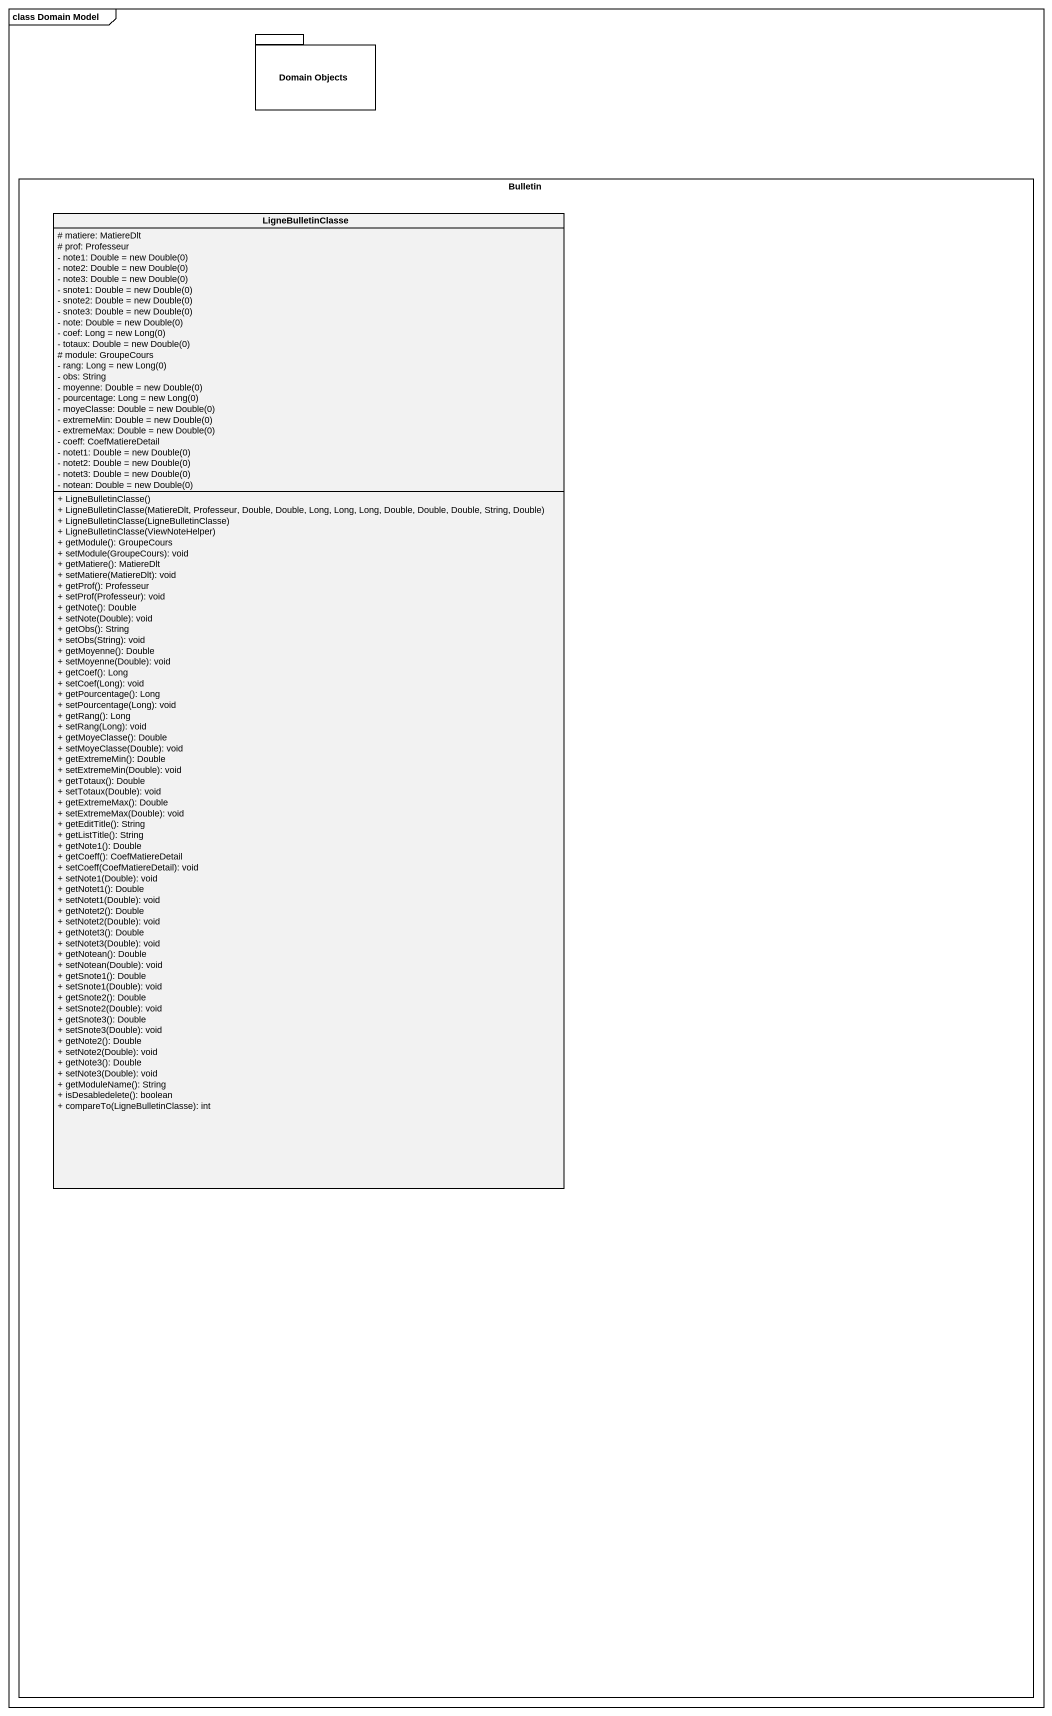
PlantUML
@startuml
mainframe class Domain Model
hide circle
hide empty members
skinparam classAttributeIconSize 0
package "Domain Objects" as Domain_Objects {
}
rectangle Bulletin {
  class LigneBulletinClasse {
    # matiere: MatiereDlt
    # prof: Professeur
    {field} - note1: Double = new Double(0)
    {field} - note2: Double = new Double(0)
    {field} - note3: Double = new Double(0)
    {field} - snote1: Double = new Double(0)
    {field} - snote2: Double = new Double(0)
    {field} - snote3: Double = new Double(0)
    {field} - note: Double = new Double(0)
    {field} - coef: Long = new Long(0)
    {field} - totaux: Double = new Double(0)
    # module: GroupeCours
    {field} - rang: Long = new Long(0)
    - obs: String
    {field} - moyenne: Double = new Double(0)
    {field} - pourcentage: Long = new Long(0)
    {field} - moyeClasse: Double = new Double(0)
    {field} - extremeMin: Double = new Double(0)
    {field} - extremeMax: Double = new Double(0)
    - coeff: CoefMatiereDetail
    {field} - notet1: Double = new Double(0)
    {field} - notet2: Double = new Double(0)
    {field} - notet3: Double = new Double(0)
    {field} - notean: Double = new Double(0)
    + LigneBulletinClasse()
    + LigneBulletinClasse(MatiereDlt, Professeur, Double, Double, Long, Long, Long, Double, Double, Double, String, Double)
    + LigneBulletinClasse(LigneBulletinClasse)
    + LigneBulletinClasse(ViewNoteHelper)
    + getModule(): GroupeCours
    + setModule(GroupeCours): void
    + getMatiere(): MatiereDlt
    + setMatiere(MatiereDlt): void
    + getProf(): Professeur
    + setProf(Professeur): void
    + getNote(): Double
    + setNote(Double): void
    + getObs(): String
    + setObs(String): void
    + getMoyenne(): Double
    + setMoyenne(Double): void
    + getCoef(): Long
    + setCoef(Long): void
    + getPourcentage(): Long
    + setPourcentage(Long): void
    + getRang(): Long
    + setRang(Long): void
    + getMoyeClasse(): Double
    + setMoyeClasse(Double): void
    + getExtremeMin(): Double
    + setExtremeMin(Double): void
    + getTotaux(): Double
    + setTotaux(Double): void
    + getExtremeMax(): Double
    + setExtremeMax(Double): void
    + getEditTitle(): String
    + getListTitle(): String
    + getNote1(): Double
    + getCoeff(): CoefMatiereDetail
    + setCoeff(CoefMatiereDetail): void
    + setNote1(Double): void
    + getNotet1(): Double
    + setNotet1(Double): void
    + getNotet2(): Double
    + setNotet2(Double): void
    + getNotet3(): Double
    + setNotet3(Double): void
    + getNotean(): Double
    + setNotean(Double): void
    + getSnote1(): Double
    + setSnote1(Double): void
    + getSnote2(): Double
    + setSnote2(Double): void
    + getSnote3(): Double
    + setSnote3(Double): void
    + getNote2(): Double
    + setNote2(Double): void
    + getNote3(): Double
    + setNote3(Double): void
    + getModuleName(): String
    + isDesabledelete(): boolean
    + compareTo(LigneBulletinClasse): int
  }
}
@enduml
